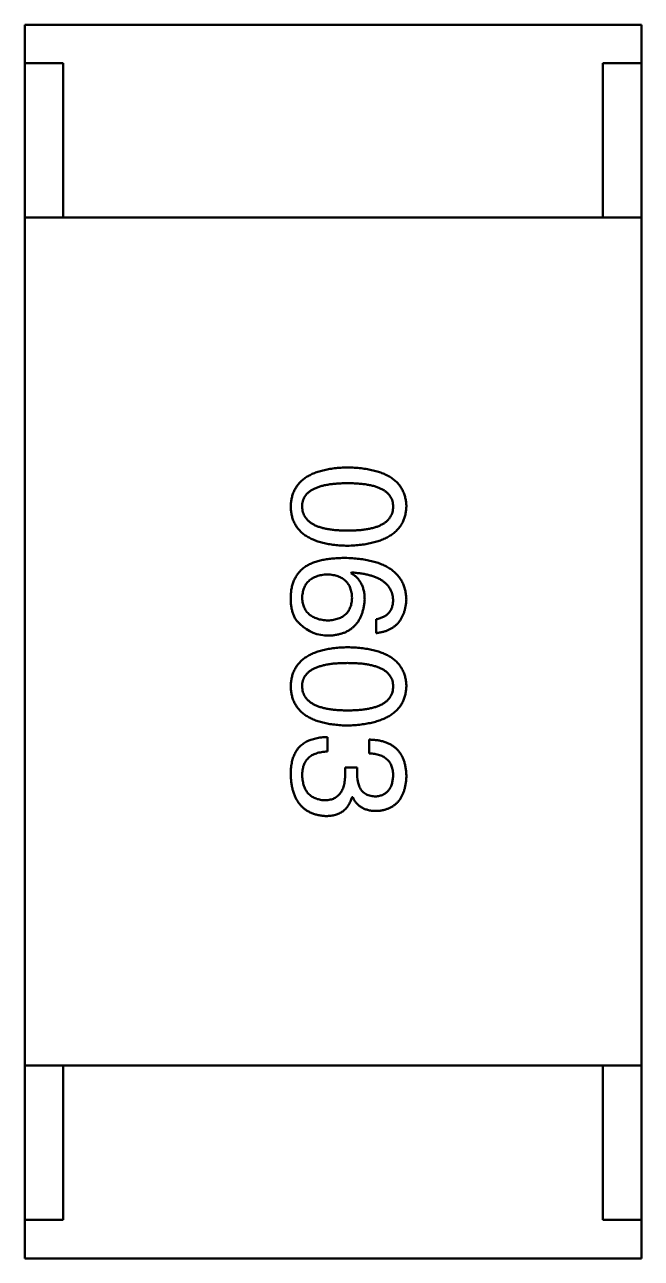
# Model space of a CAD drawing. Header units: millimetres. Extents: x 37 to 347, y 164 to 266.
# Drawn here: x 308.831 to 309.631, y 207.933 to 209.533 of the extents above; entities that cross this region are included whole.
import ezdxf

# ---------------------------------------------------------------- set-up
doc = ezdxf.new("R2010")
doc.units = ezdxf.units.MM
doc.header["$LTSCALE"] = 0.75
doc.layers.add('Visible', color=7, linetype='Continuous', lineweight=50)

msp = doc.modelspace()

# ---------------------------------------------------------------- linework, layer by layer
at = {"layer": 'Visible'}
for p, q in [((309.6314, 209.533), (308.8314, 209.533)), ((308.8314, 209.483), (308.8314, 209.533)), ((309.6314, 209.483), (309.6314, 209.533)), ((308.8314, 209.283), (308.8314, 209.483)), ((308.8314, 209.483), (308.8814, 209.483)), ((308.8814, 209.483), (308.8814, 209.283)), ((309.5814, 209.283), (309.5814, 209.483)), ((309.5814, 209.483), (309.6314, 209.483)), ((309.6314, 209.283), (309.6314, 209.483)), ((308.8314, 208.183), (308.8314, 209.283)), ((308.8314, 209.283), (309.6314, 209.283)), ((309.5814, 209.283), (308.8814, 209.283)), ((309.6314, 209.283), (309.6314, 208.183)), ((309.2544, 208.8217), (309.2552, 208.8226)), ((309.2872, 208.7619), (309.2872, 208.7439)), ((309.2241, 208.5902), (309.2241, 208.6091)), ((309.2782, 208.6058), (309.2782, 208.5878)), ((309.247, 208.5697), (309.247, 208.5607)), ((309.2626, 208.5697), (309.247, 208.5697)), ((309.2626, 208.5599), (309.2626, 208.5697)), ((309.2561, 208.5312), (309.2569, 208.5312)), ((308.8314, 208.183), (308.8314, 207.983)), ((308.8314, 208.183), (309.6314, 208.183)), ((309.5814, 208.183), (308.8814, 208.183)), ((308.8814, 207.983), (308.8814, 208.183)), ((309.5814, 208.183), (309.5814, 207.983)), ((309.6314, 208.183), (309.6314, 207.983)), ((308.8314, 207.983), (308.8814, 207.983)), ((308.8314, 207.983), (308.8314, 207.933)), ((309.5814, 207.983), (309.6314, 207.983)), ((309.6314, 207.983), (309.6314, 207.933)), ((309.6314, 207.933), (308.8314, 207.933))]:
    msp.add_line(p, q, dxfattribs=at)
msp.add_arc((309.2251, 208.7925), 0.0519, 225.691, 270.7052, dxfattribs=at)
for points, knots in [([(309.2503, 208.9588), (309.2474, 208.9587), (309.2417, 208.9585), (309.2334, 208.9577), (309.2256, 208.9566), (309.2185, 208.9551), (309.2119, 208.9533), (309.2058, 208.951), (309.2003, 208.9484), (309.1954, 208.9454), (309.191, 208.9421), (309.1872, 208.9383), (309.184, 208.9341), (309.1814, 208.9296), (309.1793, 208.9247), (309.1778, 208.9195), (309.1768, 208.9139), (309.1766, 208.91), (309.1766, 208.908)], [0, 0, 0, 0, 0.087693, 0.170223, 0.247496, 0.319826, 0.387768, 0.451403, 0.511459, 0.568358, 0.622671, 0.675251, 0.726739, 0.778422, 0.830759, 0.884394, 0.940865, 1, 1, 1, 1]), ([(309.3266, 208.908), (309.3265, 208.91), (309.3263, 208.9139), (309.3253, 208.9195), (309.3237, 208.9247), (309.3216, 208.9296), (309.3188, 208.9342), (309.3155, 208.9383), (309.3116, 208.9421), (309.3071, 208.9454), (309.302, 208.9484), (309.2963, 208.951), (309.2901, 208.9533), (309.2832, 208.9551), (309.2758, 208.9566), (309.2678, 208.9577), (309.2593, 208.9585), (309.2534, 208.9587), (309.2503, 208.9588)], [0, 0, 0, 0, 0.057911, 0.113262, 0.165956, 0.217443, 0.268511, 0.319665, 0.372, 0.426129, 0.483365, 0.543779, 0.607756, 0.676562, 0.749704, 0.827713, 0.911177, 1, 1, 1, 1]), ([(309.1913, 208.908), (309.1914, 208.9092), (309.1915, 208.9116), (309.1921, 208.9151), (309.1933, 208.9183), (309.195, 208.9213), (309.197, 208.9241), (309.1996, 208.9266), (309.2026, 208.9288), (309.2061, 208.9308), (309.2101, 208.9326), (309.2145, 208.9342), (309.2193, 208.9354), (309.2246, 208.9365), (309.2304, 208.9373), (309.2366, 208.9379), (309.2433, 208.9382), (309.2479, 208.9383), (309.2503, 208.9383)], [0, 0, 0, 0, 0.049766, 0.097012, 0.143225, 0.188786, 0.235079, 0.282962, 0.333687, 0.387747, 0.445963, 0.508657, 0.576545, 0.649868, 0.72822, 0.812712, 0.903543, 1, 1, 1, 1]), ([(309.2503, 208.9383), (309.2527, 208.9383), (309.2573, 208.9382), (309.264, 208.9379), (309.2703, 208.9373), (309.276, 208.9365), (309.2813, 208.9354), (309.2862, 208.9342), (309.2906, 208.9326), (309.2945, 208.9308), (309.298, 208.9288), (309.3011, 208.9266), (309.3036, 208.9241), (309.3057, 208.9213), (309.3074, 208.9183), (309.3085, 208.9151), (309.3092, 208.9116), (309.3093, 208.9092), (309.3093, 208.908)], [0, 0, 0, 0, 0.096452, 0.187278, 0.271765, 0.350519, 0.423437, 0.491321, 0.554011, 0.612224, 0.666281, 0.717003, 0.764884, 0.811423, 0.856783, 0.902993, 0.950236, 1, 1, 1, 1]), ([(309.1766, 208.908), (309.1766, 208.906), (309.1768, 208.9021), (309.1778, 208.8965), (309.1793, 208.8912), (309.1814, 208.8863), (309.184, 208.8818), (309.1872, 208.8777), (309.191, 208.8739), (309.1954, 208.8705), (309.2003, 208.8676), (309.2058, 208.865), (309.2119, 208.8627), (309.2185, 208.8608), (309.2256, 208.8593), (309.2334, 208.8582), (309.2417, 208.8575), (309.2474, 208.8573), (309.2503, 208.8572)], [0, 0, 0, 0, 0.059134, 0.115603, 0.169236, 0.221572, 0.273254, 0.32474, 0.377319, 0.431815, 0.488555, 0.548609, 0.612242, 0.680182, 0.75251, 0.829782, 0.91231, 1, 1, 1, 1]), ([(309.2503, 208.8768), (309.248, 208.8769), (309.2434, 208.8769), (309.2368, 208.8773), (309.2307, 208.8779), (309.2249, 208.8787), (309.2197, 208.8798), (309.2148, 208.8811), (309.2105, 208.8827), (309.2065, 208.8845), (309.203, 208.8866), (309.2, 208.8889), (309.1974, 208.8915), (309.1953, 208.8943), (309.1936, 208.8974), (309.1923, 208.9007), (309.1915, 208.9043), (309.1914, 208.9067), (309.1913, 208.908)], [0, 0, 0, 0, 0.094834, 0.184067, 0.267029, 0.344713, 0.417334, 0.484367, 0.546941, 0.604717, 0.65953, 0.710539, 0.759381, 0.806382, 0.853027, 0.900623, 0.949121, 1, 1, 1, 1]), ([(309.2503, 208.8572), (309.2533, 208.8573), (309.2592, 208.8576), (309.2677, 208.8584), (309.2756, 208.8596), (309.2829, 208.8611), (309.2897, 208.863), (309.2959, 208.8653), (309.3016, 208.8679), (309.3067, 208.871), (309.3112, 208.8743), (309.3151, 208.8781), (309.3185, 208.8822), (309.3213, 208.8866), (309.3235, 208.8915), (309.3251, 208.8966), (309.3262, 208.9022), (309.3264, 208.906), (309.3266, 208.908)], [0, 0, 0, 0, 0.088475, 0.171606, 0.249595, 0.322626, 0.391327, 0.455765, 0.516374, 0.573675, 0.628522, 0.681161, 0.732559, 0.783563, 0.83504, 0.887639, 0.942585, 1, 1, 1, 1]), ([(309.3093, 208.908), (309.3093, 208.9067), (309.3092, 208.9043), (309.3085, 208.9007), (309.3074, 208.8974), (309.3057, 208.8943), (309.3036, 208.8915), (309.3011, 208.8889), (309.298, 208.8866), (309.2945, 208.8845), (309.2906, 208.8827), (309.2862, 208.8811), (309.2813, 208.8798), (309.276, 208.8787), (309.2703, 208.8779), (309.264, 208.8773), (309.2573, 208.8769), (309.2527, 208.8769), (309.2503, 208.8768)], [0, 0, 0, 0, 0.050604, 0.098688, 0.145699, 0.191791, 0.238625, 0.286717, 0.337546, 0.391814, 0.449755, 0.512106, 0.579685, 0.652048, 0.730262, 0.814146, 0.904281, 1, 1, 1, 1]), ([(309.247, 208.8414), (309.2444, 208.8414), (309.2392, 208.8413), (309.2317, 208.8408), (309.2247, 208.84), (309.2181, 208.8388), (309.2119, 208.8374), (309.2062, 208.8355), (309.201, 208.8334), (309.1978, 208.8316), (309.1962, 208.8307)], [0, 0, 0, 0, 0.151498, 0.29521, 0.430242, 0.557137, 0.677306, 0.790845, 0.898111, 1, 1, 1, 1]), ([(309.3266, 208.7873), (309.3264, 208.7894), (309.3262, 208.7936), (309.3251, 208.7996), (309.3234, 208.8052), (309.3211, 208.8104), (309.3182, 208.8152), (309.3147, 208.8196), (309.3106, 208.8236), (309.3058, 208.8272), (309.3005, 208.8304), (309.2947, 208.8332), (309.2882, 208.8356), (309.2811, 208.8375), (309.2734, 208.8391), (309.2652, 208.8403), (309.2563, 208.8411), (309.2502, 208.8413), (309.247, 208.8414)], [0, 0, 0, 0, 0.058957, 0.115262, 0.16907, 0.221312, 0.273147, 0.324961, 0.377649, 0.432026, 0.488925, 0.549039, 0.612912, 0.680653, 0.753056, 0.830314, 0.912483, 1, 1, 1, 1]), ([(309.1962, 208.8307), (309.1947, 208.8296), (309.1917, 208.8274), (309.1879, 208.8235), (309.1845, 208.8193), (309.1818, 208.8146), (309.1796, 208.8095), (309.178, 208.8041), (309.1769, 208.7983), (309.1767, 208.7943), (309.1766, 208.7922)], [0, 0, 0, 0, 0.125033, 0.246266, 0.36603, 0.485265, 0.606781, 0.732144, 0.862551, 1, 1, 1, 1]), ([(309.1913, 208.7889), (309.1914, 208.7901), (309.1915, 208.7925), (309.192, 208.7958), (309.1926, 208.799), (309.1936, 208.8019), (309.1948, 208.8047), (309.1963, 208.8072), (309.1979, 208.8095), (309.1999, 208.8115), (309.2021, 208.8134), (309.2045, 208.815), (309.2072, 208.8164), (309.2101, 208.8176), (309.2133, 208.8185), (309.2166, 208.8193), (309.2203, 208.8199), (309.2228, 208.82), (309.2241, 208.8201)], [0, 0, 0, 0, 0.070403, 0.137196, 0.200053, 0.260887, 0.31876, 0.37535, 0.430743, 0.485927, 0.541678, 0.598832, 0.657726, 0.719441, 0.783504, 0.851852, 0.923533, 1, 1, 1, 1]), ([(309.2241, 208.8201), (309.2254, 208.82), (309.2278, 208.8198), (309.2314, 208.8193), (309.2347, 208.8186), (309.2378, 208.8176), (309.2406, 208.8165), (309.2432, 208.8151), (309.2456, 208.8135), (309.2477, 208.8117), (309.2496, 208.8097), (309.2512, 208.8075), (309.2527, 208.8051), (309.2538, 208.8024), (309.2548, 208.7995), (309.2554, 208.7965), (309.2559, 208.7932), (309.256, 208.7909), (309.2561, 208.7898)], [0, 0, 0, 0, 0.076072, 0.148369, 0.216753, 0.281358, 0.342792, 0.401604, 0.458929, 0.514444, 0.569818, 0.625343, 0.681554, 0.739608, 0.800134, 0.863477, 0.929547, 1, 1, 1, 1]), ([(309.2725, 208.7873), (309.2724, 208.7893), (309.2723, 208.7931), (309.2715, 208.7986), (309.27, 208.8036), (309.2681, 208.8082), (309.2655, 208.8123), (309.2624, 208.816), (309.2587, 208.8192), (309.2559, 208.8209), (309.2544, 208.8217)], [0, 0, 0, 0, 0.144617, 0.279572, 0.40596, 0.526097, 0.64389, 0.760003, 0.877724, 1, 1, 1, 1]), ([(309.2552, 208.8226), (309.2574, 208.8224), (309.2615, 208.8221), (309.2674, 208.8213), (309.273, 208.8204), (309.2782, 208.8192), (309.283, 208.8178), (309.2874, 208.8161), (309.2914, 208.8143), (309.295, 208.8122), (309.2982, 208.8098), (309.301, 208.8073), (309.3034, 208.8046), (309.3054, 208.8015), (309.307, 208.7983), (309.3082, 208.7948), (309.3091, 208.7912), (309.3092, 208.7886), (309.3093, 208.7873)], [0, 0, 0, 0, 0.089218, 0.173709, 0.252753, 0.326963, 0.397099, 0.462534, 0.524018, 0.582178, 0.637235, 0.689955, 0.741228, 0.791618, 0.841661, 0.892925, 0.945259, 1, 1, 1, 1]), ([(309.1766, 208.7922), (309.1765, 208.7901), (309.1765, 208.7861), (309.1769, 208.7802), (309.1778, 208.7748), (309.1791, 208.77), (309.1808, 208.7655), (309.1831, 208.7616), (309.1857, 208.7582), (309.1878, 208.7563), (309.1889, 208.7553)], [0, 0, 0, 0, 0.156782, 0.301945, 0.436395, 0.561474, 0.678489, 0.78853, 0.894967, 1, 1, 1, 1]), ([(309.2249, 208.7603), (309.2236, 208.7603), (309.2211, 208.7605), (309.2174, 208.761), (309.214, 208.7617), (309.2109, 208.7626), (309.2079, 208.7637), (309.2052, 208.765), (309.2027, 208.7665), (309.2005, 208.7682), (309.1985, 208.7701), (309.1967, 208.7722), (309.1952, 208.7745), (309.194, 208.777), (309.1929, 208.7797), (309.1921, 208.7826), (309.1916, 208.7857), (309.1914, 208.7879), (309.1913, 208.7889)], [0, 0, 0, 0, 0.078863, 0.153308, 0.223539, 0.289857, 0.35341, 0.413572, 0.471721, 0.528235, 0.584279, 0.638781, 0.69466, 0.751251, 0.809198, 0.869697, 0.933318, 1, 1, 1, 1]), ([(309.2561, 208.7898), (309.256, 208.7886), (309.2559, 208.7864), (309.2554, 208.7833), (309.2548, 208.7803), (309.2539, 208.7775), (309.2527, 208.7749), (309.2514, 208.7725), (309.2497, 208.7704), (309.2479, 208.7684), (309.2458, 208.7667), (309.2435, 208.7651), (309.241, 208.7638), (309.2382, 208.7626), (309.2352, 208.7618), (309.232, 208.761), (309.2285, 208.7605), (309.2261, 208.7603), (309.2249, 208.7603)], [0, 0, 0, 0, 0.069884, 0.136529, 0.199638, 0.259844, 0.317774, 0.374356, 0.430026, 0.485148, 0.5409, 0.597889, 0.657472, 0.718614, 0.783613, 0.85129, 0.923712, 1, 1, 1, 1]), ([(309.2257, 208.7406), (309.2275, 208.7407), (309.2309, 208.7409), (309.2359, 208.7416), (309.2406, 208.7427), (309.2449, 208.744), (309.249, 208.7457), (309.2527, 208.7479), (309.2561, 208.7503), (309.2592, 208.753), (309.262, 208.7562), (309.2645, 208.7596), (309.2666, 208.7634), (309.2684, 208.7675), (309.2699, 208.772), (309.2711, 208.7768), (309.272, 208.7819), (309.2723, 208.7855), (309.2725, 208.7873)], [0, 0, 0, 0, 0.071527, 0.139094, 0.20346, 0.264939, 0.323904, 0.381383, 0.437591, 0.493343, 0.549401, 0.606085, 0.664838, 0.725424, 0.788712, 0.855452, 0.925772, 1, 1, 1, 1]), ([(309.2872, 208.7439), (309.2887, 208.7441), (309.2916, 208.7444), (309.2958, 208.7454), (309.2998, 208.7465), (309.3035, 208.748), (309.3069, 208.7498), (309.3101, 208.7518), (309.3129, 208.7541), (309.3156, 208.7567), (309.3179, 208.7596), (309.3199, 208.7627), (309.3217, 208.7662), (309.3233, 208.7699), (309.3245, 208.7738), (309.3255, 208.7781), (309.3262, 208.7826), (309.3264, 208.7857), (309.3266, 208.7873)], [0, 0, 0, 0, 0.06947, 0.136096, 0.199592, 0.260665, 0.319672, 0.377156, 0.433415, 0.489984, 0.546535, 0.604276, 0.663499, 0.725182, 0.788953, 0.855683, 0.926216, 1, 1, 1, 1]), ([(309.3093, 208.7873), (309.3093, 208.7856), (309.3092, 208.7824), (309.3081, 208.7778), (309.3064, 208.7737), (309.3039, 208.7702), (309.3007, 208.7672), (309.2968, 208.7648), (309.2923, 208.763), (309.289, 208.7623), (309.2872, 208.7619)], [0, 0, 0, 0, 0.136586, 0.261496, 0.378089, 0.490612, 0.605522, 0.725767, 0.8561, 1, 1, 1, 1]), ([(309.2503, 208.7256), (309.2474, 208.7255), (309.2417, 208.7253), (309.2334, 208.7246), (309.2256, 208.7235), (309.2185, 208.722), (309.2119, 208.7201), (309.2058, 208.7179), (309.2003, 208.7153), (309.1954, 208.7122), (309.191, 208.7089), (309.1872, 208.7051), (309.184, 208.701), (309.1814, 208.6965), (309.1793, 208.6916), (309.1778, 208.6863), (309.1768, 208.6807), (309.1766, 208.6768), (309.1766, 208.6748)], [0, 0, 0, 0, 0.087693, 0.170223, 0.247496, 0.319826, 0.387768, 0.451403, 0.511459, 0.568358, 0.622671, 0.675251, 0.726739, 0.778422, 0.830759, 0.884394, 0.940865, 1, 1, 1, 1]), ([(309.3266, 208.6748), (309.3265, 208.6768), (309.3263, 208.6807), (309.3253, 208.6863), (309.3237, 208.6916), (309.3216, 208.6965), (309.3188, 208.701), (309.3155, 208.7051), (309.3116, 208.7089), (309.3071, 208.7123), (309.302, 208.7153), (309.2963, 208.7179), (309.2901, 208.7201), (309.2832, 208.722), (309.2758, 208.7235), (309.2678, 208.7246), (309.2593, 208.7253), (309.2534, 208.7255), (309.2503, 208.7256)], [0, 0, 0, 0, 0.057911, 0.113262, 0.165956, 0.217443, 0.268511, 0.319665, 0.372, 0.426129, 0.483365, 0.543779, 0.607756, 0.676562, 0.749704, 0.827713, 0.911177, 1, 1, 1, 1]), ([(309.1913, 208.6748), (309.1914, 208.6761), (309.1915, 208.6784), (309.1921, 208.6819), (309.1933, 208.6852), (309.195, 208.6882), (309.197, 208.6909), (309.1996, 208.6934), (309.2026, 208.6957), (309.2061, 208.6977), (309.2101, 208.6995), (309.2145, 208.701), (309.2193, 208.7022), (309.2246, 208.7034), (309.2304, 208.7042), (309.2366, 208.7047), (309.2433, 208.7051), (309.2479, 208.7051), (309.2503, 208.7052)], [0, 0, 0, 0, 0.049766, 0.097012, 0.143225, 0.188786, 0.235079, 0.282962, 0.333687, 0.387747, 0.445963, 0.508657, 0.576545, 0.649868, 0.72822, 0.812712, 0.903543, 1, 1, 1, 1]), ([(309.2503, 208.7052), (309.2527, 208.7051), (309.2573, 208.7051), (309.264, 208.7047), (309.2703, 208.7042), (309.276, 208.7034), (309.2813, 208.7022), (309.2862, 208.701), (309.2906, 208.6995), (309.2945, 208.6977), (309.298, 208.6957), (309.3011, 208.6934), (309.3036, 208.6909), (309.3057, 208.6882), (309.3074, 208.6852), (309.3085, 208.6819), (309.3092, 208.6784), (309.3093, 208.6761), (309.3093, 208.6748)], [0, 0, 0, 0, 0.096452, 0.187278, 0.271765, 0.350519, 0.423437, 0.491321, 0.554011, 0.612224, 0.666281, 0.717003, 0.764884, 0.811423, 0.856783, 0.902993, 0.950236, 1, 1, 1, 1]), ([(309.1766, 208.6748), (309.1766, 208.6728), (309.1768, 208.669), (309.1778, 208.6633), (309.1793, 208.6581), (309.1814, 208.6532), (309.184, 208.6487), (309.1872, 208.6445), (309.191, 208.6408), (309.1954, 208.6374), (309.2003, 208.6344), (309.2058, 208.6318), (309.2119, 208.6296), (309.2185, 208.6277), (309.2256, 208.6262), (309.2334, 208.6251), (309.2417, 208.6243), (309.2474, 208.6241), (309.2503, 208.624)], [0, 0, 0, 0, 0.059134, 0.115603, 0.169236, 0.221572, 0.273254, 0.32474, 0.377319, 0.431815, 0.488555, 0.548609, 0.612242, 0.680182, 0.75251, 0.829782, 0.91231, 1, 1, 1, 1]), ([(309.2503, 208.6437), (309.248, 208.6437), (309.2434, 208.6437), (309.2368, 208.6441), (309.2307, 208.6447), (309.2249, 208.6456), (309.2197, 208.6466), (309.2148, 208.648), (309.2105, 208.6495), (309.2065, 208.6514), (309.203, 208.6534), (309.2, 208.6558), (309.1974, 208.6583), (309.1953, 208.6611), (309.1936, 208.6642), (309.1923, 208.6675), (309.1915, 208.6711), (309.1914, 208.6736), (309.1913, 208.6748)], [0, 0, 0, 0, 0.094834, 0.184067, 0.267029, 0.344713, 0.417334, 0.484367, 0.546941, 0.604717, 0.65953, 0.710539, 0.759381, 0.806382, 0.853027, 0.900623, 0.949121, 1, 1, 1, 1]), ([(309.2503, 208.624), (309.2533, 208.6241), (309.2592, 208.6244), (309.2677, 208.6253), (309.2756, 208.6265), (309.2829, 208.628), (309.2897, 208.6299), (309.2959, 208.6322), (309.3016, 208.6348), (309.3067, 208.6378), (309.3112, 208.6412), (309.3151, 208.6449), (309.3185, 208.649), (309.3213, 208.6535), (309.3235, 208.6583), (309.3251, 208.6635), (309.3262, 208.669), (309.3264, 208.6729), (309.3266, 208.6748)], [0, 0, 0, 0, 0.088475, 0.171606, 0.249595, 0.322626, 0.391327, 0.455765, 0.516374, 0.573675, 0.628522, 0.681161, 0.732559, 0.783563, 0.83504, 0.887639, 0.942585, 1, 1, 1, 1]), ([(309.3093, 208.6748), (309.3093, 208.6736), (309.3092, 208.6711), (309.3085, 208.6675), (309.3074, 208.6642), (309.3057, 208.6611), (309.3036, 208.6583), (309.3011, 208.6557), (309.298, 208.6534), (309.2945, 208.6513), (309.2906, 208.6495), (309.2862, 208.648), (309.2813, 208.6466), (309.276, 208.6455), (309.2703, 208.6447), (309.264, 208.6441), (309.2573, 208.6437), (309.2527, 208.6437), (309.2503, 208.6437)], [0, 0, 0, 0, 0.050604, 0.098688, 0.145699, 0.191791, 0.238625, 0.286717, 0.337546, 0.391814, 0.449755, 0.512106, 0.579685, 0.652048, 0.730262, 0.814146, 0.904281, 1, 1, 1, 1]), ([(309.2241, 208.6091), (309.2228, 208.609), (309.2201, 208.6089), (309.2163, 208.6086), (309.2127, 208.6081), (309.2092, 208.6074), (309.2059, 208.6066), (309.2028, 208.6056), (309.1998, 208.6045), (309.1971, 208.6032), (309.1945, 208.6017), (309.1921, 208.6001), (309.1898, 208.5983), (309.1878, 208.5964), (309.1859, 208.5943), (309.1843, 208.592), (309.1827, 208.5895), (309.1819, 208.5878), (309.1815, 208.5869)], [0, 0, 0, 0, 0.078937, 0.154495, 0.226898, 0.296844, 0.363348, 0.427781, 0.48946, 0.549586, 0.607902, 0.664733, 0.720805, 0.776157, 0.831175, 0.886736, 0.943094, 1, 1, 1, 1]), ([(309.3266, 208.5583), (309.3265, 208.5601), (309.3264, 208.5638), (309.3257, 208.5691), (309.3247, 208.5741), (309.3233, 208.5787), (309.3216, 208.583), (309.3195, 208.5868), (309.317, 208.5904), (309.3141, 208.5936), (309.3109, 208.5964), (309.3073, 208.5988), (309.3033, 208.6009), (309.299, 208.6026), (309.2943, 208.604), (309.2893, 208.605), (309.2838, 208.6056), (309.2801, 208.6057), (309.2782, 208.6058)], [0, 0, 0, 0, 0.073232, 0.142595, 0.207997, 0.270074, 0.329156, 0.386529, 0.441846, 0.496976, 0.551877, 0.607941, 0.665637, 0.725446, 0.788542, 0.855101, 0.925196, 1, 1, 1, 1]), ([(309.1815, 208.5869), (309.1811, 208.5861), (309.1803, 208.5843), (309.1793, 208.5815), (309.1784, 208.5785), (309.1778, 208.5752), (309.1772, 208.5717), (309.1768, 208.568), (309.1766, 208.564), (309.1766, 208.5613), (309.1766, 208.5599)], [0, 0, 0, 0, 0.101955, 0.208983, 0.322698, 0.44339, 0.570851, 0.70629, 0.84885, 1, 1, 1, 1]), ([(309.1913, 208.5591), (309.1913, 208.5603), (309.1914, 208.5627), (309.1918, 208.5661), (309.1924, 208.5694), (309.1933, 208.5724), (309.1944, 208.5752), (309.1959, 208.5777), (309.1976, 208.58), (309.1995, 208.5821), (309.2017, 208.5839), (309.2041, 208.5855), (309.2068, 208.5869), (309.2098, 208.588), (309.213, 208.589), (309.2165, 208.5896), (309.2202, 208.5901), (309.2228, 208.5902), (309.2241, 208.5902)], [0, 0, 0, 0, 0.071272, 0.13882, 0.201858, 0.262757, 0.320043, 0.376709, 0.431462, 0.486034, 0.541209, 0.597703, 0.65589, 0.717768, 0.782056, 0.850407, 0.92277, 1, 1, 1, 1]), ([(309.2782, 208.5878), (309.2795, 208.5877), (309.2819, 208.5876), (309.2854, 208.5872), (309.2887, 208.5866), (309.2918, 208.5857), (309.2946, 208.5847), (309.2972, 208.5834), (309.2995, 208.5819), (309.3016, 208.5802), (309.3034, 208.5783), (309.305, 208.5762), (309.3064, 208.5739), (309.3075, 208.5713), (309.3083, 208.5685), (309.3089, 208.5656), (309.3093, 208.5624), (309.3093, 208.5602), (309.3093, 208.5591)], [0, 0, 0, 0, 0.078134, 0.15164, 0.221358, 0.286689, 0.348614, 0.407697, 0.464247, 0.520153, 0.574432, 0.629291, 0.684538, 0.742032, 0.801329, 0.863637, 0.930123, 1, 1, 1, 1]), ([(309.247, 208.5607), (309.247, 208.5594), (309.247, 208.5567), (309.2467, 208.5529), (309.2462, 208.5494), (309.2454, 208.5461), (309.2445, 208.543), (309.2433, 208.5402), (309.2419, 208.5377), (309.2403, 208.5355), (309.2385, 208.5335), (309.2365, 208.5318), (309.2343, 208.5303), (309.2318, 208.5291), (309.2292, 208.5282), (309.2263, 208.5276), (309.2232, 208.5272), (309.2211, 208.5271), (309.22, 208.5271)], [0, 0, 0, 0, 0.082495, 0.159728, 0.232496, 0.300725, 0.365163, 0.425859, 0.483728, 0.538892, 0.592921, 0.646195, 0.699968, 0.754746, 0.811387, 0.870806, 0.933482, 1, 1, 1, 1]), ([(309.1766, 208.5599), (309.1767, 208.5578), (309.1768, 208.5538), (309.1775, 208.548), (309.1786, 208.5426), (309.18, 208.5376), (309.1816, 208.5329), (309.1837, 208.5286), (309.1861, 208.5247), (309.1888, 208.5211), (309.1918, 208.518), (309.1952, 208.5152), (309.1989, 208.5128), (309.203, 208.5108), (309.2074, 208.5091), (309.2121, 208.5079), (309.2172, 208.507), (309.2207, 208.5067), (309.2225, 208.5066)], [0, 0, 0, 0, 0.078078, 0.151942, 0.221594, 0.28726, 0.350176, 0.409768, 0.467648, 0.523784, 0.578904, 0.634014, 0.689819, 0.746826, 0.805875, 0.867063, 0.931764, 1, 1, 1, 1]), ([(309.22, 208.5271), (309.2189, 208.5272), (309.2168, 208.5273), (309.2137, 208.5279), (309.2108, 208.5287), (309.2081, 208.5297), (309.2056, 208.5309), (309.2032, 208.5323), (309.2012, 208.534), (309.1992, 208.5359), (309.1975, 208.538), (309.1961, 208.5404), (309.1947, 208.5429), (309.1937, 208.5457), (309.1928, 208.5488), (309.1921, 208.552), (309.1916, 208.5555), (309.1914, 208.5578), (309.1913, 208.5591)], [0, 0, 0, 0, 0.068514, 0.133941, 0.195994, 0.255362, 0.312994, 0.369441, 0.424687, 0.480522, 0.537148, 0.594801, 0.654411, 0.716817, 0.781981, 0.850498, 0.923306, 1, 1, 1, 1]), ([(309.2864, 208.532), (309.2846, 208.5321), (309.2827, 208.5323), (309.2779, 208.5333), (309.276, 208.5341), (309.2732, 208.5356), (309.271, 208.537), (309.2671, 208.5416), (309.2659, 208.544), (309.263, 208.5512), (309.2627, 208.5574), (309.2626, 208.5599)], [0.000001, 0.000001, 0.000001, 0.000001, 0.000529469, 0.000529469, 0.001127239, 0.001127239, 0.001835181, 0.001835181, 0.002488358, 0.002488358, 0.00458577, 0.00458577, 0.00458577, 0.00458577]), ([(309.3093, 208.5591), (309.3093, 208.558), (309.3092, 208.556), (309.3088, 208.5531), (309.3083, 208.5504), (309.3077, 208.5479), (309.3068, 208.5455), (309.3058, 208.5434), (309.3046, 208.5414), (309.3032, 208.5396), (309.3017, 208.538), (309.3, 208.5366), (309.2982, 208.5353), (309.2961, 208.5343), (309.2939, 208.5334), (309.2916, 208.5328), (309.289, 208.5323), (309.2873, 208.5321), (309.2864, 208.532)], [0, 0, 0, 0, 0.078051, 0.151197, 0.220412, 0.286742, 0.34933, 0.409464, 0.467368, 0.52298, 0.578639, 0.633998, 0.690142, 0.746855, 0.805868, 0.867776, 0.932345, 1, 1, 1, 1]), ([(309.288, 208.5132), (309.2895, 208.5133), (309.2924, 208.5135), (309.2967, 208.5143), (309.3006, 208.5154), (309.3043, 208.5168), (309.3077, 208.5186), (309.3108, 208.5206), (309.3136, 208.523), (309.3162, 208.5257), (309.3185, 208.5286), (309.3204, 208.532), (309.3222, 208.5356), (309.3236, 208.5395), (309.3248, 208.5437), (309.3256, 208.5483), (309.3263, 208.5532), (309.3265, 208.5565), (309.3266, 208.5583)], [0, 0, 0, 0, 0.067521, 0.132139, 0.193339, 0.252064, 0.309083, 0.364848, 0.420021, 0.475612, 0.532002, 0.589602, 0.649896, 0.712634, 0.778603, 0.848416, 0.922155, 1, 1, 1, 1]), ([(309.2225, 208.5066), (309.2235, 208.5066), (309.2256, 208.5067), (309.2287, 208.507), (309.2316, 208.5074), (309.2344, 208.5081), (309.237, 208.509), (309.2395, 208.51), (309.2418, 208.5113), (309.244, 208.5127), (309.246, 208.5144), (309.2479, 208.5162), (309.2496, 208.5182), (309.2513, 208.5204), (309.2527, 208.5229), (309.254, 208.5255), (309.2551, 208.5283), (309.2557, 208.5302), (309.2561, 208.5312)], [0, 0, 0, 0, 0.071215, 0.138707, 0.20396, 0.266995, 0.327734, 0.387609, 0.445602, 0.503345, 0.561136, 0.618597, 0.677672, 0.738255, 0.799989, 0.863961, 0.930555, 1, 1, 1, 1]), ([(309.2569, 208.5312), (309.2576, 208.5298), (309.259, 208.527), (309.2618, 208.5233), (309.265, 208.5201), (309.2687, 208.5175), (309.2729, 208.5156), (309.2775, 208.5142), (309.2826, 208.5133), (309.2862, 208.5132), (309.288, 208.5132)], [0, 0, 0, 0, 0.125227, 0.244792, 0.361427, 0.478215, 0.59667, 0.722058, 0.856314, 1, 1, 1, 1])]:
    msp.add_open_spline(points, degree=3, knots=knots, dxfattribs=at)

doc.saveas('drawing.dxf')
